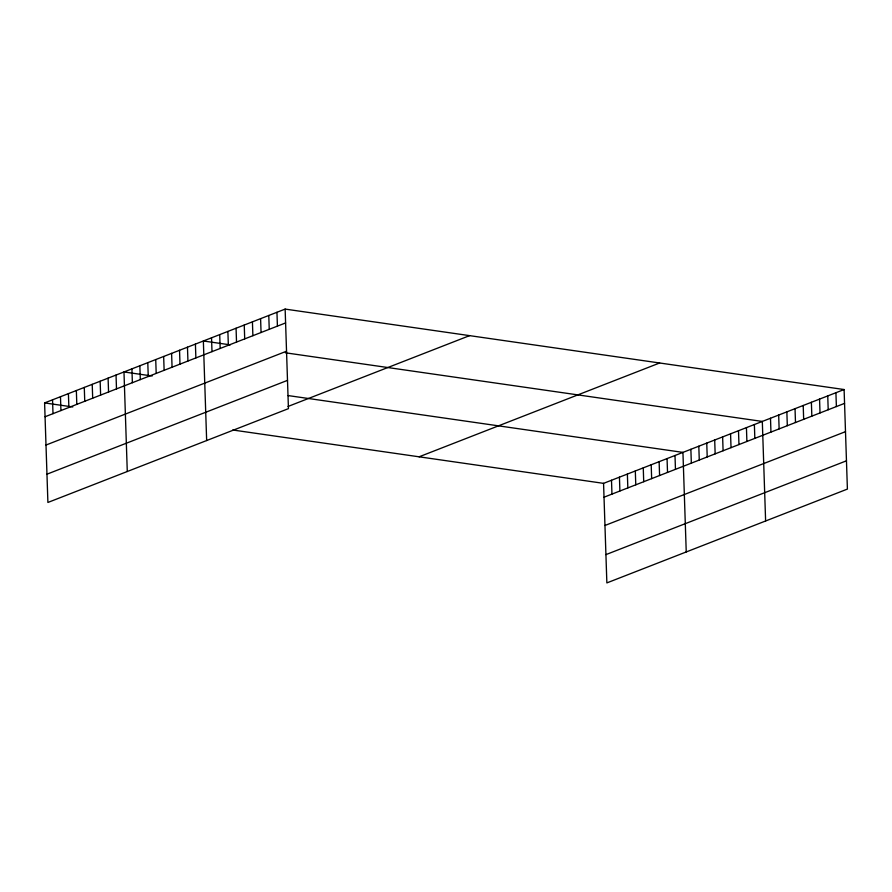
<?xml version="1.0" encoding="UTF-8"?>
<svg xmlns="http://www.w3.org/2000/svg" width="892" height="892" viewBox="0 0 892 892"><rect width="100%" height="100%" fill="white"/><g stroke="black" fill="none" stroke-linecap="round" stroke-linejoin="round"><path stroke-width="1.34" d="M285.139 309.089L288.439 408.647L47.9 502.464L44.6 402.916L285.139 309.089L844.1 389.536L847.4 489.084L606.861 582.911L603.561 483.353L844.1 389.536M45.057 416.754L285.596 322.937M45.994 445.041L286.533 351.225M46.964 474.187L287.503 380.36M288.027 406.462L469.593 335.637M419.106 456.804L659.645 362.988M604.018 497.201L844.557 403.374M604.954 525.477L845.493 431.661M605.924 554.623L846.463 460.807M230.259 344.858L203.354 340.989L206.654 440.548M285.34 352.786L762.314 421.437L765.615 520.984M152.153 376.011L123.977 371.953L127.277 471.5M287.938 395.546L682.938 452.389L686.238 551.947M44.6 402.916L72.776 406.964M232.779 430L603.561 483.353M835.916 392.725L836.384 406.562M827.743 395.914L828.2 409.762M819.558 399.103L820.027 412.951M811.386 402.292L811.843 416.14M803.201 405.481L803.67 419.329M795.028 408.67L795.486 422.518M786.856 411.859L787.313 425.707M778.671 415.048L779.129 428.896M770.498 418.248L770.956 432.085M754.376 424.525L754.833 438.373M746.437 427.625L746.894 441.473M738.498 430.725L738.966 444.562M730.57 433.813L731.027 447.661M722.632 436.913L723.089 450.761M714.693 440.012L715.15 453.85M706.754 443.101L707.211 456.949M698.815 446.201L699.272 460.049M690.876 449.3L691.333 463.138M674.999 455.489L675.456 469.337M667.06 458.588L667.517 472.425M659.121 461.677L659.589 475.525M651.193 464.777L651.651 478.625M643.255 467.876L643.712 481.713M635.316 470.976L635.773 484.813M627.377 474.065L627.834 487.913M619.438 477.164L619.895 491.001M611.499 480.264L611.957 494.101M276.955 312.278L277.412 326.126M268.782 315.467L269.239 329.315M260.598 318.667L261.055 332.504M252.425 321.856L252.882 335.693M244.241 325.045L244.709 338.882M236.068 328.234L236.525 342.071M227.884 331.423L228.352 345.26M219.711 334.612L220.168 348.46M211.527 337.8L211.995 351.649M195.415 344.089L195.872 357.926M187.476 347.189L187.933 361.026M179.537 350.277L179.994 364.126M171.599 353.377L172.067 367.214M163.66 356.477L164.128 370.314M155.732 359.565L156.189 373.413M147.793 362.665L148.25 376.502M139.854 365.765L140.312 379.602M131.916 368.853L132.373 382.701M116.038 375.053L116.495 388.89M108.099 378.141L108.556 391.989M100.16 381.241L100.618 395.089M92.222 384.34L92.69 398.178M84.283 387.429L84.751 401.277M76.355 390.529L76.812 404.377M68.416 393.628L68.874 407.466M60.478 396.717L60.935 410.565M52.539 399.817L52.996 413.665"/></g></svg>
